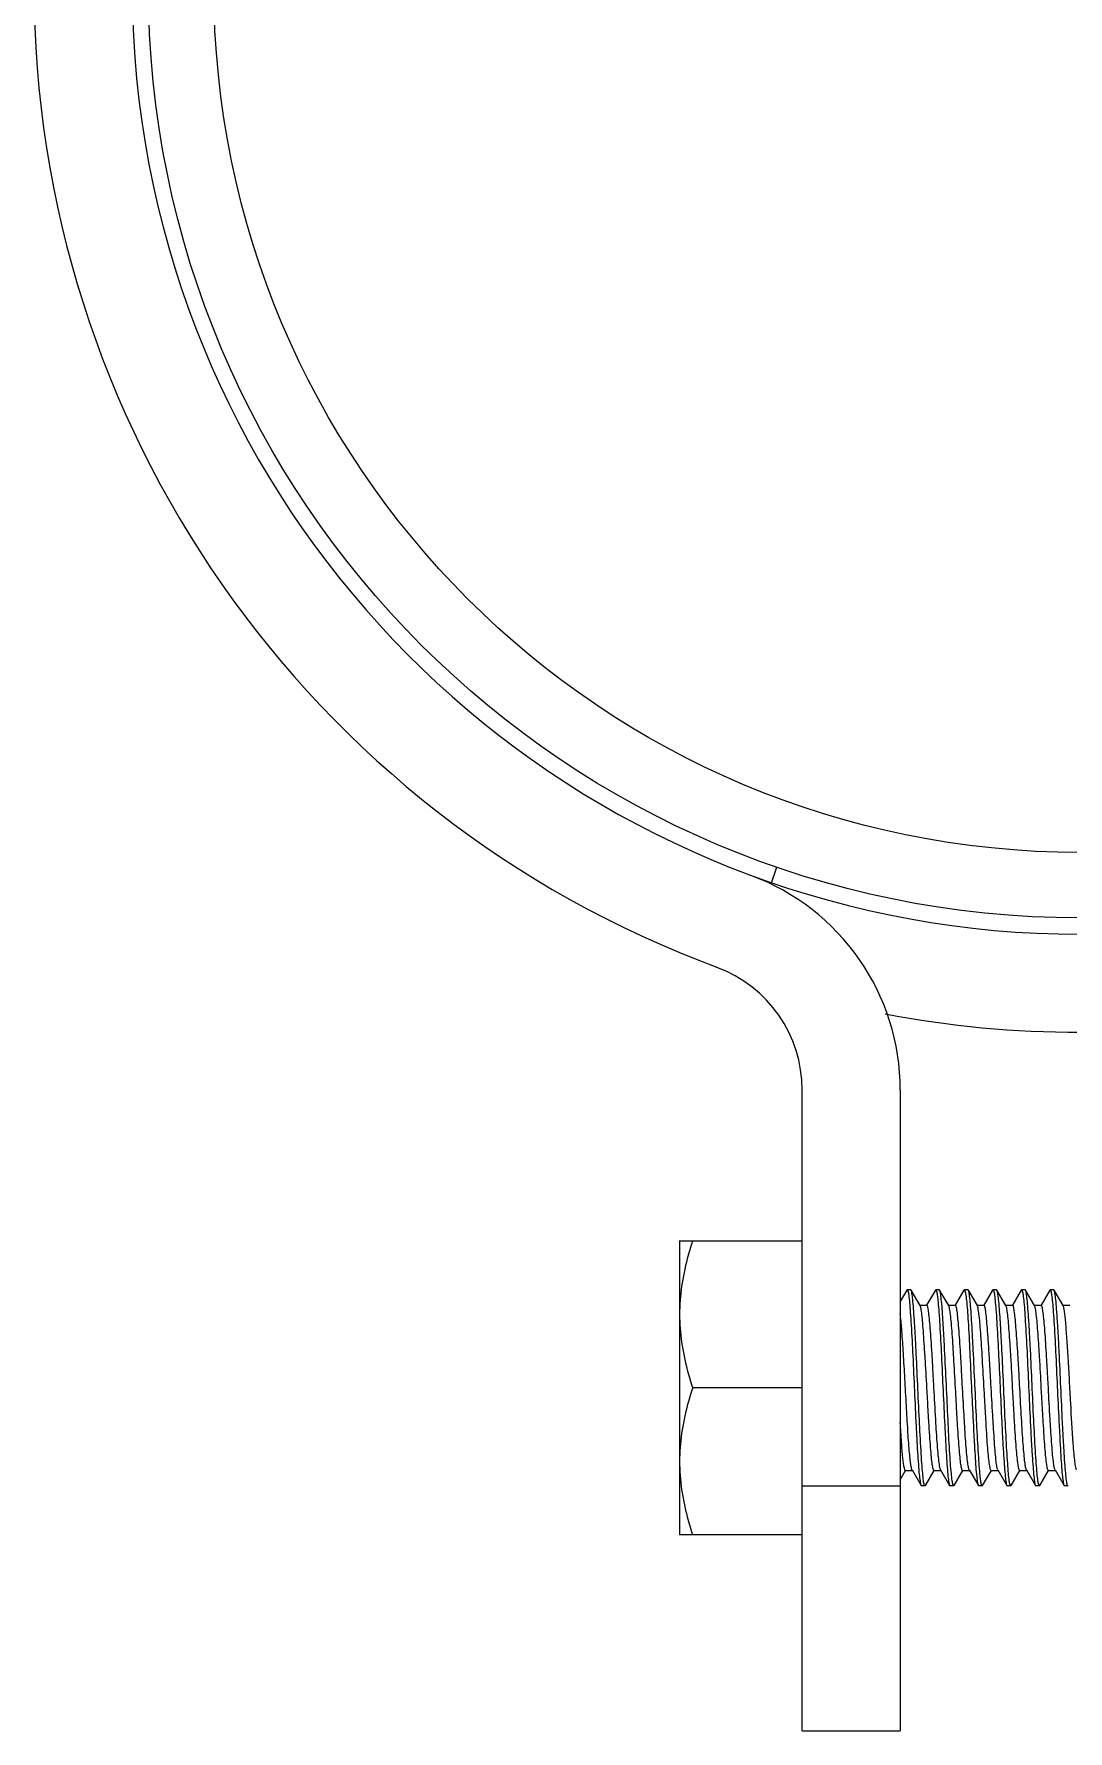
# Model space of a CAD drawing. Extents: x 1382187 to 1725648, y 860327 to 1571294.
# Drawn here: x 1527135 to 1527870, y 1246481 to 1247687 of the extents above; entities that cross this region are included whole.
import ezdxf

# ---------------------------------------------------------------- set-up
doc = ezdxf.new("R2010")
doc.units = 0
doc.header["$LTSCALE"] = 1000
doc.header["$MEASUREMENT"] = 0

msp = doc.modelspace()

# ---------------------------------------------------------------- linework, layer by layer
at = {"linetype": 'Continuous'}
for p, q in [((1527658.8, 1247083.8), (1527662.6, 1247094.8)), ((1527680.7, 1246480.9), (1527680.7, 1246936.5)), ((1527750.4, 1246936.5), (1527750.4, 1246480.9)), ((1527593.6, 1246829.3), (1527680.7, 1246829.3)), ((1527593.6, 1246829.3), (1527593.6, 1246620.2)), ((1527755, 1246794.3), (1527750.4, 1246786.2)), ((1527755, 1246794.3), (1527755.3, 1246794.5)), ((1527757.8, 1246794.5), (1527755.3, 1246794.5)), ((1527757.8, 1246794.5), (1527755.3, 1246794.5)), ((1527755.3, 1246794.5), (1527755.3, 1246794.5)), ((1527758.1, 1246794.3), (1527757.8, 1246794.5)), ((1527764.5, 1246783.2), (1527758.1, 1246794.3)), ((1527775.4, 1246794.3), (1527769.1, 1246783.5)), ((1527775.4, 1246794.3), (1527775.6, 1246794.5)), ((1527778.2, 1246794.5), (1527775.6, 1246794.5)), ((1527778.2, 1246794.5), (1527775.6, 1246794.5)), ((1527775.6, 1246794.5), (1527775.7, 1246794.5)), ((1527778.4, 1246794.3), (1527778.2, 1246794.5)), ((1527784.9, 1246783.2), (1527778.4, 1246794.3)), ((1527795.7, 1246794.3), (1527789.5, 1246783.5)), ((1527795.7, 1246794.3), (1527796, 1246794.5)), ((1527798.5, 1246794.5), (1527796, 1246794.5)), ((1527798.5, 1246794.5), (1527796, 1246794.5)), ((1527796, 1246794.5), (1527796, 1246794.5)), ((1527798.8, 1246794.3), (1527798.5, 1246794.5)), ((1527805.2, 1246783.2), (1527798.8, 1246794.3)), ((1527816, 1246794.3), (1527809.8, 1246783.5)), ((1527816, 1246794.3), (1527816.3, 1246794.5)), ((1527818.8, 1246794.5), (1527816.3, 1246794.5)), ((1527818.8, 1246794.5), (1527816.3, 1246794.5)), ((1527816.3, 1246794.5), (1527816.3, 1246794.5)), ((1527819.1, 1246794.3), (1527818.8, 1246794.5)), ((1527825.5, 1246783.2), (1527819.1, 1246794.3)), ((1527836.4, 1246794.3), (1527830.1, 1246783.5)), ((1527836.4, 1246794.3), (1527836.6, 1246794.5)), ((1527839.2, 1246794.5), (1527836.6, 1246794.5)), ((1527839.2, 1246794.5), (1527836.6, 1246794.5)), ((1527836.6, 1246794.5), (1527836.7, 1246794.5)), ((1527839.4, 1246794.3), (1527839.2, 1246794.5)), ((1527845.8, 1246783.2), (1527839.4, 1246794.3)), ((1527856.7, 1246794.3), (1527850.5, 1246783.5)), ((1527856.7, 1246794.3), (1527856.9, 1246794.5)), ((1527859.5, 1246794.5), (1527856.9, 1246794.5)), ((1527859.5, 1246794.5), (1527856.9, 1246794.5)), ((1527856.9, 1246794.5), (1527857, 1246794.5)), ((1527859.7, 1246794.3), (1527859.5, 1246794.5)), ((1527866.2, 1246783.2), (1527859.7, 1246794.3)), ((1527769.3, 1246783.4), (1527764.4, 1246783.4)), ((1527789.6, 1246783.4), (1527784.7, 1246783.4)), ((1527809.9, 1246783.4), (1527805, 1246783.4)), ((1527805.3, 1246782.9), (1527805.2, 1246783.2)), ((1527830.2, 1246783.4), (1527825.4, 1246783.4)), ((1527850.6, 1246783.4), (1527845.7, 1246783.4)), ((1527870.9, 1246783.4), (1527866, 1246783.4)), ((1527680.7, 1246724.8), (1527602.9, 1246724.8)), ((1527750.4, 1246659.5), (1527754.2, 1246666.1)), ((1527754.1, 1246666.1), (1527758.9, 1246666.1)), ((1527758.8, 1246666.4), (1527765.2, 1246655.3)), ((1527768.3, 1246655.3), (1527774.5, 1246666.1)), ((1527774.4, 1246666.1), (1527779.3, 1246666.1)), ((1527779.1, 1246666.4), (1527785.5, 1246655.3)), ((1527788.6, 1246655.3), (1527794.8, 1246666.1)), ((1527794.7, 1246666.1), (1527799.6, 1246666.1)), ((1527799.4, 1246666.4), (1527805.9, 1246655.3)), ((1527808.9, 1246655.3), (1527815.2, 1246666.1)), ((1527815, 1246666.1), (1527819.9, 1246666.1)), ((1527819.8, 1246666.4), (1527826.2, 1246655.3)), ((1527829.3, 1246655.3), (1527835.5, 1246666.1)), ((1527835.4, 1246666.1), (1527840.3, 1246666.1)), ((1527840.1, 1246666.4), (1527846.5, 1246655.3)), ((1527849.6, 1246655.3), (1527855.8, 1246666.1)), ((1527855.7, 1246666.1), (1527860.6, 1246666.1)), ((1527860.4, 1246666.4), (1527866.9, 1246655.3)), ((1527680.7, 1246655.1), (1527750.4, 1246655.1)), ((1527765.2, 1246655.3), (1527765.5, 1246655.1)), ((1527768, 1246655.1), (1527765.5, 1246655.1)), ((1527768, 1246655.1), (1527765.5, 1246655.1)), ((1527768.3, 1246655.3), (1527768, 1246655.1)), ((1527768, 1246655.1), (1527768, 1246655.1)), ((1527785.5, 1246655.3), (1527785.8, 1246655.1)), ((1527788.3, 1246655.1), (1527785.8, 1246655.1)), ((1527788.3, 1246655.1), (1527785.8, 1246655.1)), ((1527788.6, 1246655.3), (1527788.3, 1246655.1)), ((1527788.3, 1246655.1), (1527788.3, 1246655.1)), ((1527805.9, 1246655.3), (1527806.1, 1246655.1)), ((1527808.7, 1246655.1), (1527806.1, 1246655.1)), ((1527808.7, 1246655.1), (1527806.1, 1246655.1)), ((1527808.7, 1246655.1), (1527808.6, 1246655.1)), ((1527808.9, 1246655.3), (1527808.7, 1246655.1)), ((1527826.2, 1246655.3), (1527826.5, 1246655.1)), ((1527829, 1246655.1), (1527826.5, 1246655.1)), ((1527829, 1246655.1), (1527826.5, 1246655.1)), ((1527829.3, 1246655.3), (1527829, 1246655.1)), ((1527829, 1246655.1), (1527829, 1246655.1)), ((1527846.5, 1246655.3), (1527846.8, 1246655.1)), ((1527849.3, 1246655.1), (1527846.8, 1246655.1)), ((1527849.3, 1246655.1), (1527846.8, 1246655.1)), ((1527849.6, 1246655.3), (1527849.3, 1246655.1)), ((1527849.3, 1246655.1), (1527849.3, 1246655.1)), ((1527866.9, 1246655.3), (1527867.1, 1246655.1)), ((1527869.3, 1246655.1), (1527867.1, 1246655.1)), ((1527869.3, 1246655.1), (1527867.1, 1246655.1)), ((1527869.5, 1246655.2), (1527869.3, 1246655.4)), ((1527680.7, 1246620.2), (1527593.6, 1246620.2)), ((1527680.7, 1246480.9), (1527750.4, 1246480.9))]:
    msp.add_line(p, q, dxfattribs=at)
for radius in [662.1, 615.6]:
    msp.add_circle((1527878.2, 1247720.9), radius, dxfattribs=at)
for centre, radius, start, end in [((1527878.2, 1247720.9), 743.4, 110.3175, 249.6825), ((1527878.2, 1247720.9), 673.7, 109, 71), ((1527587.8, 1246936.5), 162.6, 0, 69.6825), ((1527587.8, 1246936.5), 92.9, 0, 69.6825), ((1527878.2, 1247720.9), 743.4, 259.2619, 280.7381)]:
    msp.add_arc(centre, radius, start, end, dxfattribs=at)
for points, knots in [([(1527602.9, 1246829.3), (1527601.5, 1246825.1), (1527596.3, 1246808.1), (1527593.6, 1246790.3), (1527593.6, 1246777.1)], [0, 0, 0, 0, 0.251892, 1, 1, 1, 1]), ([(1527755.3, 1246794.5), (1527755.4, 1246794.5), (1527755.6, 1246794.3), (1527755.7, 1246794), (1527755.8, 1246793.7)], [0, 0, 0, 0, 0.146246, 1, 1, 1, 1]), ([(1527755.8, 1246793.7), (1527756.1, 1246792.8), (1527756.5, 1246790), (1527757.1, 1246784.9), (1527757.6, 1246777.8), (1527758.4, 1246765.1), (1527759.4, 1246746.5), (1527760.5, 1246722.6), (1527761.4, 1246702.3), (1527762.2, 1246687), (1527762.8, 1246677.2), (1527763.4, 1246669), (1527763.9, 1246662.5), (1527764.5, 1246658.2), (1527764.8, 1246656), (1527765.2, 1246655.3)], [0, 0, 0, 0, 0.021868, 0.059293, 0.111148, 0.175758, 0.334416, 0.514504, 0.692433, 0.773207, 0.844889, 0.905123, 0.951944, 0.983855, 1, 1, 1, 1]), ([(1527767.5, 1246655.8), (1527767.2, 1246656.8), (1527766.8, 1246659.5), (1527766.3, 1246664.6), (1527765.7, 1246671.8), (1527764.9, 1246684.5), (1527763.9, 1246703.1), (1527762.8, 1246727), (1527761.9, 1246747.3), (1527761.1, 1246762.5), (1527760.5, 1246772.4), (1527759.9, 1246780.6), (1527759.4, 1246787), (1527758.8, 1246791.3), (1527758.5, 1246793.6), (1527758.1, 1246794.3)], [0, 0, 0, 0, 0.021893, 0.059337, 0.111209, 0.175831, 0.334488, 0.514558, 0.692467, 0.773229, 0.8449, 0.905129, 0.951948, 0.983856, 1, 1, 1, 1]), ([(1527775.7, 1246794.5), (1527775.7, 1246794.5), (1527776, 1246794.3), (1527776, 1246794), (1527776.1, 1246793.8)], [0, 0, 0, 0, 0.147522, 1, 1, 1, 1]), ([(1527776.1, 1246793.8), (1527776.4, 1246792.8), (1527776.8, 1246790.1), (1527777.4, 1246785), (1527777.9, 1246777.9), (1527778.8, 1246765.2), (1527779.7, 1246746.6), (1527780.8, 1246722.7), (1527781.8, 1246702.4), (1527782.6, 1246687.1), (1527783.1, 1246677.2), (1527783.7, 1246669), (1527784.2, 1246662.5), (1527784.8, 1246658.2), (1527785.2, 1246656), (1527785.5, 1246655.3)], [0, 0, 0, 0, 0.02168, 0.058952, 0.110694, 0.175227, 0.333837, 0.514005, 0.692077, 0.772934, 0.8447, 0.905011, 0.95189, 0.983838, 1, 1, 1, 1]), ([(1527787.9, 1246655.8), (1527787.6, 1246656.8), (1527787.2, 1246659.5), (1527786.6, 1246664.6), (1527786, 1246671.7), (1527785.2, 1246684.4), (1527784.3, 1246703.1), (1527783.2, 1246727), (1527782.2, 1246747.3), (1527781.4, 1246762.5), (1527780.8, 1246772.4), (1527780.3, 1246780.6), (1527779.7, 1246787), (1527779.1, 1246791.3), (1527778.8, 1246793.6), (1527778.4, 1246794.3)], [0, 0, 0, 0, 0.021869, 0.059298, 0.111159, 0.175773, 0.334425, 0.514513, 0.692436, 0.773203, 0.844885, 0.905123, 0.951945, 0.983855, 1, 1, 1, 1]), ([(1527796, 1246794.5), (1527796, 1246794.5), (1527796.3, 1246794.3), (1527796.4, 1246794), (1527796.4, 1246793.7)], [0, 0, 0, 0, 0.146192, 1, 1, 1, 1]), ([(1527796.4, 1246793.7), (1527796.7, 1246792.8), (1527797.1, 1246790), (1527797.7, 1246784.9), (1527798.3, 1246777.8), (1527799.1, 1246765.1), (1527800, 1246746.5), (1527801.1, 1246722.6), (1527802.1, 1246702.3), (1527802.9, 1246687), (1527803.5, 1246677.2), (1527804, 1246669), (1527804.6, 1246662.5), (1527805.2, 1246658.2), (1527805.5, 1246656), (1527805.9, 1246655.3)], [0, 0, 0, 0, 0.021875, 0.059308, 0.111172, 0.175789, 0.334441, 0.514524, 0.692444, 0.773209, 0.844888, 0.905124, 0.951946, 0.983855, 1, 1, 1, 1]), ([(1527808.2, 1246655.8), (1527807.9, 1246656.8), (1527807.5, 1246659.5), (1527806.9, 1246664.6), (1527806.4, 1246671.7), (1527805.5, 1246684.4), (1527804.6, 1246703), (1527803.5, 1246726.9), (1527802.5, 1246747.2), (1527801.7, 1246762.5), (1527801.2, 1246772.3), (1527800.6, 1246780.6), (1527800.1, 1246787), (1527799.5, 1246791.3), (1527799.1, 1246793.6), (1527798.8, 1246794.3)], [0, 0, 0, 0, 0.021696, 0.058981, 0.110733, 0.175273, 0.333889, 0.51405, 0.692109, 0.772959, 0.844718, 0.905021, 0.951895, 0.98384, 1, 1, 1, 1]), ([(1527816.3, 1246794.5), (1527816.4, 1246794.5), (1527816.6, 1246794.3), (1527816.7, 1246794), (1527816.8, 1246793.7)], [0, 0, 0, 0, 0.146067, 1, 1, 1, 1]), ([(1527816.8, 1246793.7), (1527817.1, 1246792.8), (1527817.5, 1246790), (1527818, 1246784.9), (1527818.6, 1246777.8), (1527819.4, 1246765.1), (1527820.4, 1246746.5), (1527821.5, 1246722.6), (1527822.4, 1246702.3), (1527823.2, 1246687), (1527823.8, 1246677.2), (1527824.4, 1246669), (1527824.9, 1246662.5), (1527825.5, 1246658.2), (1527825.8, 1246656), (1527826.2, 1246655.3)], [0, 0, 0, 0, 0.021894, 0.059339, 0.111212, 0.175833, 0.334492, 0.514561, 0.69247, 0.773231, 0.844902, 0.905131, 0.951948, 0.983856, 1, 1, 1, 1]), ([(1527828.5, 1246655.8), (1527828.2, 1246656.8), (1527827.8, 1246659.5), (1527827.2, 1246664.6), (1527826.7, 1246671.7), (1527825.9, 1246684.4), (1527824.9, 1246703.1), (1527823.8, 1246727), (1527822.9, 1246747.3), (1527822.1, 1246762.5), (1527821.5, 1246772.4), (1527820.9, 1246780.6), (1527820.4, 1246787), (1527819.8, 1246791.3), (1527819.5, 1246793.6), (1527819.1, 1246794.3)], [0, 0, 0, 0, 0.021872, 0.059299, 0.111157, 0.175768, 0.334426, 0.51451, 0.692437, 0.773209, 0.84489, 0.905124, 0.951944, 0.983855, 1, 1, 1, 1]), ([(1527836.7, 1246794.5), (1527836.7, 1246794.5), (1527836.9, 1246794.3), (1527837, 1246794), (1527837.1, 1246793.7)], [0, 0, 0, 0, 0.14652, 1, 1, 1, 1]), ([(1527837.1, 1246793.7), (1527837.4, 1246792.8), (1527837.8, 1246790.1), (1527838.4, 1246785), (1527838.9, 1246777.9), (1527839.7, 1246765.2), (1527840.7, 1246746.5), (1527841.8, 1246722.6), (1527842.7, 1246702.3), (1527843.5, 1246687.1), (1527844.1, 1246677.2), (1527844.7, 1246669), (1527845.2, 1246662.5), (1527845.8, 1246658.2), (1527846.1, 1246656), (1527846.5, 1246655.3)], [0, 0, 0, 0, 0.021827, 0.05922, 0.111051, 0.175644, 0.334293, 0.514399, 0.692358, 0.77315, 0.84485, 0.9051, 0.951933, 0.983851, 1, 1, 1, 1]), ([(1527848.9, 1246655.8), (1527848.5, 1246656.8), (1527848.1, 1246659.5), (1527847.6, 1246664.6), (1527847, 1246671.7), (1527846.2, 1246684.5), (1527845.2, 1246703.1), (1527844.1, 1246727), (1527843.2, 1246747.3), (1527842.4, 1246762.5), (1527841.8, 1246772.4), (1527841.2, 1246780.6), (1527840.7, 1246787), (1527840.1, 1246791.3), (1527839.8, 1246793.6), (1527839.4, 1246794.3)], [0, 0, 0, 0, 0.021888, 0.05933, 0.1112, 0.17582, 0.334476, 0.514549, 0.692461, 0.773223, 0.844896, 0.905127, 0.951947, 0.983856, 1, 1, 1, 1]), ([(1527857, 1246794.5), (1527857, 1246794.5), (1527857.3, 1246794.3), (1527857.3, 1246794), (1527857.4, 1246793.8)], [0, 0, 0, 0, 0.147302, 1, 1, 1, 1]), ([(1527857.4, 1246793.8), (1527857.7, 1246792.8), (1527858.1, 1246790.1), (1527858.7, 1246785), (1527859.2, 1246777.9), (1527860.1, 1246765.2), (1527861, 1246746.6), (1527862.1, 1246722.7), (1527863.1, 1246702.4), (1527863.9, 1246687.1), (1527864.4, 1246677.2), (1527865, 1246669), (1527865.5, 1246662.5), (1527866.2, 1246658.2), (1527866.5, 1246656), (1527866.9, 1246655.3)], [0, 0, 0, 0, 0.021712, 0.059011, 0.110774, 0.175321, 0.333937, 0.514091, 0.692138, 0.77298, 0.844732, 0.90503, 0.9519, 0.983841, 1, 1, 1, 1]), ([(1527869.3, 1246655.4), (1527869, 1246656.1), (1527868.6, 1246658.6), (1527868, 1246663.2), (1527867.5, 1246670), (1527866.9, 1246678.6), (1527866.3, 1246688.8), (1527865.5, 1246704.6), (1527864.5, 1246725.3), (1527863.6, 1246745.9), (1527862.8, 1246761.6), (1527862.2, 1246771.7), (1527861.6, 1246780.2), (1527861.1, 1246786.8), (1527860.5, 1246791.3), (1527860.1, 1246793.6), (1527859.7, 1246794.3)], [0, 0, 0, 0, 0.017781, 0.051792, 0.101046, 0.163901, 0.238227, 0.321493, 0.50325, 0.684515, 0.767186, 0.840711, 0.902583, 0.950706, 0.983484, 1, 1, 1, 1]), ([(1527774.4, 1246666.1), (1527774.2, 1246666.1), (1527774, 1246666.5), (1527773.6, 1246667.9), (1527773, 1246671), (1527772.5, 1246676), (1527771.9, 1246682.8), (1527771.3, 1246691.2), (1527770.7, 1246700.7), (1527770.1, 1246711.1), (1527769.3, 1246725.6), (1527768.5, 1246740), (1527767.6, 1246753.8), (1527767, 1246762.7), (1527766.4, 1246770.3), (1527765.9, 1246776.3), (1527765.3, 1246780.4), (1527764.9, 1246782.5), (1527764.5, 1246783.2)], [0, 0, 0, 0, 0.003456, 0.010692, 0.037889, 0.081613, 0.140407, 0.212192, 0.2944, 0.384075, 0.47799, 0.664972, 0.751304, 0.828651, 0.894236, 0.945722, 0.981321, 1, 1, 1, 1]), ([(1527779.1, 1246666.4), (1527778.8, 1246667), (1527778.4, 1246669.2), (1527777.8, 1246673.2), (1527777.2, 1246679.2), (1527776.6, 1246686.8), (1527776, 1246695.8), (1527775.2, 1246709.5), (1527774.4, 1246723.9), (1527773.6, 1246738.5), (1527773, 1246748.9), (1527772.4, 1246758.4), (1527771.8, 1246766.7), (1527771.2, 1246773.6), (1527770.6, 1246778.6), (1527770.1, 1246781.7), (1527769.7, 1246783), (1527769.4, 1246783.4), (1527769.3, 1246783.4)], [0, 0, 0, 0, 0.01868, 0.054278, 0.105764, 0.171348, 0.248694, 0.335026, 0.52201, 0.615925, 0.705601, 0.787808, 0.859593, 0.918386, 0.962109, 0.989306, 0.996546, 1, 1, 1, 1]), ([(1527794.7, 1246666.1), (1527794.6, 1246666.1), (1527794.3, 1246666.5), (1527793.9, 1246667.9), (1527793.3, 1246671), (1527792.8, 1246676), (1527792.2, 1246682.8), (1527791.6, 1246691.2), (1527791, 1246700.7), (1527790.4, 1246711.1), (1527789.6, 1246725.6), (1527788.8, 1246740), (1527788, 1246753.8), (1527787.4, 1246762.7), (1527786.8, 1246770.3), (1527786.2, 1246776.3), (1527785.6, 1246780.4), (1527785.2, 1246782.5), (1527784.9, 1246783.2)], [0, 0, 0, 0, 0.003455, 0.010693, 0.037891, 0.081614, 0.140407, 0.212192, 0.2944, 0.384075, 0.47799, 0.664974, 0.751306, 0.828653, 0.894237, 0.945722, 0.98132, 1, 1, 1, 1]), ([(1527799.4, 1246666.4), (1527799.1, 1246667), (1527798.7, 1246669.2), (1527798.1, 1246673.2), (1527797.5, 1246679.2), (1527796.9, 1246686.8), (1527796.3, 1246695.8), (1527795.5, 1246709.5), (1527794.7, 1246723.9), (1527793.9, 1246738.5), (1527793.3, 1246748.9), (1527792.7, 1246758.4), (1527792.1, 1246766.7), (1527791.5, 1246773.6), (1527791, 1246778.6), (1527790.4, 1246781.7), (1527790, 1246783), (1527789.7, 1246783.4), (1527789.6, 1246783.4)], [0, 0, 0, 0, 0.018679, 0.054277, 0.105763, 0.171348, 0.248695, 0.335027, 0.52201, 0.615925, 0.7056, 0.787807, 0.859593, 0.918386, 0.96211, 0.989308, 0.996544, 1, 1, 1, 1]), ([(1527815, 1246666.1), (1527814.9, 1246666.1), (1527814.6, 1246666.5), (1527814.2, 1246667.8), (1527813.7, 1246670.9), (1527813.1, 1246675.8), (1527812.5, 1246682.4), (1527812, 1246690.6), (1527811.4, 1246699.9), (1527810.8, 1246710.1), (1527810, 1246724.5), (1527809, 1246741.8), (1527808, 1246758.1), (1527807.2, 1246769.2), (1527806.6, 1246775.4), (1527806, 1246779.8), (1527805.6, 1246782.1), (1527805.3, 1246782.9)], [0, 0, 0, 0, 0.003398, 0.010481, 0.037063, 0.079811, 0.137346, 0.207687, 0.288384, 0.376611, 0.469274, 0.654855, 0.819309, 0.886268, 0.939811, 0.978111, 1, 1, 1, 1]), ([(1527819.8, 1246666.4), (1527819.4, 1246667), (1527819, 1246669.2), (1527818.4, 1246673.2), (1527817.9, 1246679.2), (1527817.3, 1246686.8), (1527816.7, 1246695.8), (1527815.8, 1246709.5), (1527815.1, 1246723.9), (1527814.2, 1246738.5), (1527813.6, 1246748.9), (1527813, 1246758.4), (1527812.4, 1246766.7), (1527811.8, 1246773.6), (1527811.3, 1246778.6), (1527810.8, 1246781.7), (1527810.4, 1246783), (1527810.1, 1246783.4), (1527809.9, 1246783.4)], [0, 0, 0, 0, 0.01868, 0.054279, 0.105766, 0.17135, 0.248697, 0.335029, 0.522011, 0.615926, 0.705601, 0.78781, 0.859595, 0.918388, 0.962111, 0.989307, 0.996546, 1, 1, 1, 1]), ([(1527835.4, 1246666.1), (1527835.2, 1246666.1), (1527834.9, 1246666.5), (1527834.5, 1246667.9), (1527834, 1246671), (1527833.4, 1246676), (1527832.8, 1246682.8), (1527832.2, 1246691.2), (1527831.6, 1246700.7), (1527831, 1246711.1), (1527830.2, 1246725.6), (1527829.5, 1246740), (1527828.6, 1246753.8), (1527828, 1246762.7), (1527827.4, 1246770.3), (1527826.9, 1246776.3), (1527826.2, 1246780.4), (1527825.9, 1246782.5), (1527825.5, 1246783.2)], [0, 0, 0, 0, 0.003456, 0.010692, 0.037889, 0.081613, 0.140406, 0.212192, 0.294399, 0.384075, 0.477989, 0.664972, 0.751304, 0.828651, 0.894236, 0.945722, 0.981321, 1, 1, 1, 1]), ([(1527839.9, 1246667), (1527839.6, 1246667.9), (1527839.1, 1246670.4), (1527838.6, 1246675.1), (1527838, 1246681.5), (1527837.2, 1246692.7), (1527836.2, 1246709), (1527835.3, 1246726.2), (1527834.5, 1246740.3), (1527833.9, 1246750.4), (1527833.3, 1246759.5), (1527832.7, 1246767.5), (1527832.1, 1246774), (1527831.6, 1246778.8), (1527831.1, 1246781.8), (1527830.7, 1246783.1), (1527830.4, 1246783.4), (1527830.2, 1246783.4)], [0, 0, 0, 0, 0.024737, 0.065402, 0.120735, 0.188882, 0.353983, 0.53832, 0.629884, 0.716845, 0.796224, 0.865309, 0.92175, 0.963653, 0.989702, 0.996649, 1, 1, 1, 1]), ([(1527855.7, 1246666.1), (1527855.6, 1246666.1), (1527855.3, 1246666.5), (1527854.9, 1246667.9), (1527854.3, 1246671), (1527853.8, 1246676), (1527853.2, 1246682.8), (1527852.6, 1246691.2), (1527852, 1246700.7), (1527851.4, 1246711.1), (1527850.6, 1246725.6), (1527849.8, 1246740), (1527849, 1246753.8), (1527848.4, 1246762.7), (1527847.8, 1246770.3), (1527847.2, 1246776.3), (1527846.6, 1246780.4), (1527846.2, 1246782.5), (1527845.8, 1246783.2)], [0, 0, 0, 0, 0.003456, 0.010693, 0.037891, 0.081614, 0.140408, 0.212193, 0.2944, 0.384075, 0.47799, 0.664974, 0.751306, 0.828653, 0.894237, 0.945723, 0.981321, 1, 1, 1, 1]), ([(1527860.4, 1246666.4), (1527860.1, 1246667), (1527859.7, 1246669.2), (1527859.1, 1246673.2), (1527858.5, 1246679.2), (1527857.9, 1246686.8), (1527857.3, 1246695.8), (1527856.5, 1246709.5), (1527855.7, 1246723.9), (1527854.9, 1246738.5), (1527854.3, 1246748.9), (1527853.7, 1246758.4), (1527853.1, 1246766.7), (1527852.5, 1246773.6), (1527852, 1246778.6), (1527851.4, 1246781.7), (1527851, 1246783), (1527850.7, 1246783.4), (1527850.6, 1246783.4)], [0, 0, 0, 0, 0.018679, 0.054277, 0.105763, 0.171348, 0.248694, 0.335027, 0.52201, 0.615925, 0.7056, 0.787807, 0.859592, 0.918386, 0.96211, 0.989307, 0.996544, 1, 1, 1, 1]), ([(1527875.7, 1246666.4), (1527875.4, 1246667), (1527875, 1246669), (1527874.4, 1246672.9), (1527873.9, 1246678.5), (1527872.7, 1246692.4), (1527871.8, 1246709.8), (1527870.7, 1246730), (1527869.8, 1246745.4), (1527868.9, 1246759.2), (1527868.2, 1246769.2), (1527867.6, 1246775.7), (1527867.1, 1246779.1), (1527866.7, 1246781.5), (1527866.4, 1246782.8), (1527866.2, 1246783.2)], [0, 0, 0, 0, 0.017852, 0.051664, 0.100534, 0.162875, 0.407985, 0.545976, 0.68048, 0.801297, 0.899285, 0.937334, 0.967097, 0.988058, 1, 1, 1, 1]), ([(1527593.6, 1246777.1), (1527593.6, 1246763.8), (1527596.3, 1246746), (1527601.5, 1246729), (1527602.9, 1246724.8)], [0, 0, 0, 0, 0.748108, 1, 1, 1, 1]), ([(1527758.8, 1246666.4), (1527758.5, 1246666.9), (1527758.2, 1246668.6), (1527757.6, 1246671.7), (1527757.2, 1246676.2), (1527756.4, 1246684.7), (1527755.6, 1246697.6), (1527754.6, 1246714.9), (1527753.6, 1246733.3), (1527752.6, 1246750.7), (1527751.6, 1246765.4), (1527750.8, 1246774.1), (1527750.4, 1246777.7)], [0, 0, 0, 0, 0.015697, 0.044446, 0.085716, 0.138485, 0.272802, 0.433446, 0.603652, 0.765638, 0.902498, 1, 1, 1, 1]), ([(1527602.9, 1246724.8), (1527601.5, 1246720.5), (1527596.3, 1246703.6), (1527593.6, 1246685.8), (1527593.6, 1246672.5)], [0, 0, 0, 0, 0.251892, 1, 1, 1, 1]), ([(1527754.1, 1246666.1), (1527753.8, 1246666.1), (1527753.4, 1246667.2), (1527753.1, 1246668.8), (1527752.6, 1246671.8), (1527752.2, 1246675.7), (1527751.7, 1246680.6), (1527751.1, 1246688.9), (1527750.7, 1246695.5), (1527750.4, 1246700.1)], [0, 0, 0, 0, 0.021802, 0.074827, 0.160247, 0.276725, 0.42207, 0.593424, 1, 1, 1, 1]), ([(1527593.6, 1246672.5), (1527593.6, 1246659.2), (1527596.3, 1246641.4), (1527601.5, 1246624.5), (1527602.9, 1246620.2)], [0, 0, 0, 0, 0.748108, 1, 1, 1, 1]), ([(1527768, 1246655.1), (1527767.9, 1246655.1), (1527767.7, 1246655.3), (1527767.6, 1246655.6), (1527767.5, 1246655.8)], [0, 0, 0, 0, 0.146075, 1, 1, 1, 1]), ([(1527788.3, 1246655.1), (1527788.3, 1246655.1), (1527788, 1246655.3), (1527787.9, 1246655.6), (1527787.9, 1246655.8)], [0, 0, 0, 0, 0.146237, 1, 1, 1, 1]), ([(1527808.6, 1246655.1), (1527808.6, 1246655.1), (1527808.4, 1246655.3), (1527808.3, 1246655.6), (1527808.2, 1246655.8)], [0, 0, 0, 0, 0.147411, 1, 1, 1, 1]), ([(1527829, 1246655.1), (1527828.9, 1246655.1), (1527828.7, 1246655.3), (1527828.6, 1246655.6), (1527828.5, 1246655.8)], [0, 0, 0, 0, 0.14622, 1, 1, 1, 1]), ([(1527849.3, 1246655.1), (1527849.2, 1246655.1), (1527849, 1246655.3), (1527848.9, 1246655.6), (1527848.9, 1246655.8)], [0, 0, 0, 0, 0.146104, 1, 1, 1, 1]), ([(1527869.7, 1246655.1), (1527869.6, 1246655.1), (1527869.6, 1246655.1), (1527869.5, 1246655.1), (1527869.5, 1246655.2)], [0, 0, 0, 0, 0.450523, 1, 1, 1, 1])]:
    msp.add_open_spline(points, degree=3, knots=knots, dxfattribs=at)
msp.add_open_spline([(1527840.1, 1246666.4), (1527840, 1246666.6), (1527839.9, 1246666.8), (1527839.9, 1246667)], degree=3, dxfattribs=at)

doc.saveas('drawing.dxf')
